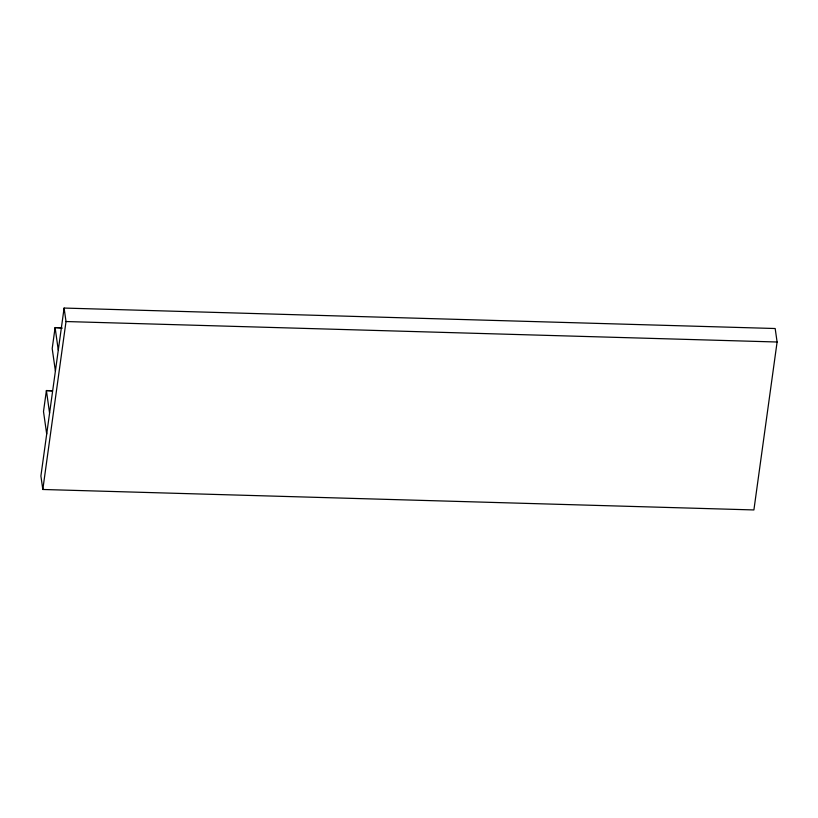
<?xml version="1.0" encoding="UTF-8"?>
<svg xmlns="http://www.w3.org/2000/svg" width="818" height="818" viewBox="0 0 818 818"><rect width="100%" height="100%" fill="white"/><g stroke="black" fill="none" stroke-linecap="round" stroke-linejoin="round"><path stroke-width="1.23" d="M64.101 308.059L40.9 475.994L42.822 489.481L753.899 509.941L777.1 342.006L775.178 328.519L64.101 308.059L66.013 321.535L42.822 489.481M66.013 321.535L777.1 342.006M61.156 327.752L55.103 327.578L52.199 348.57L55.399 371.035M58.262 350.043L55.103 327.578L62.301 328.1M52.454 390.728L46.401 390.554L43.497 411.546L46.698 434.01M49.561 413.018L46.401 390.554L52.403 390.994"/></g></svg>
